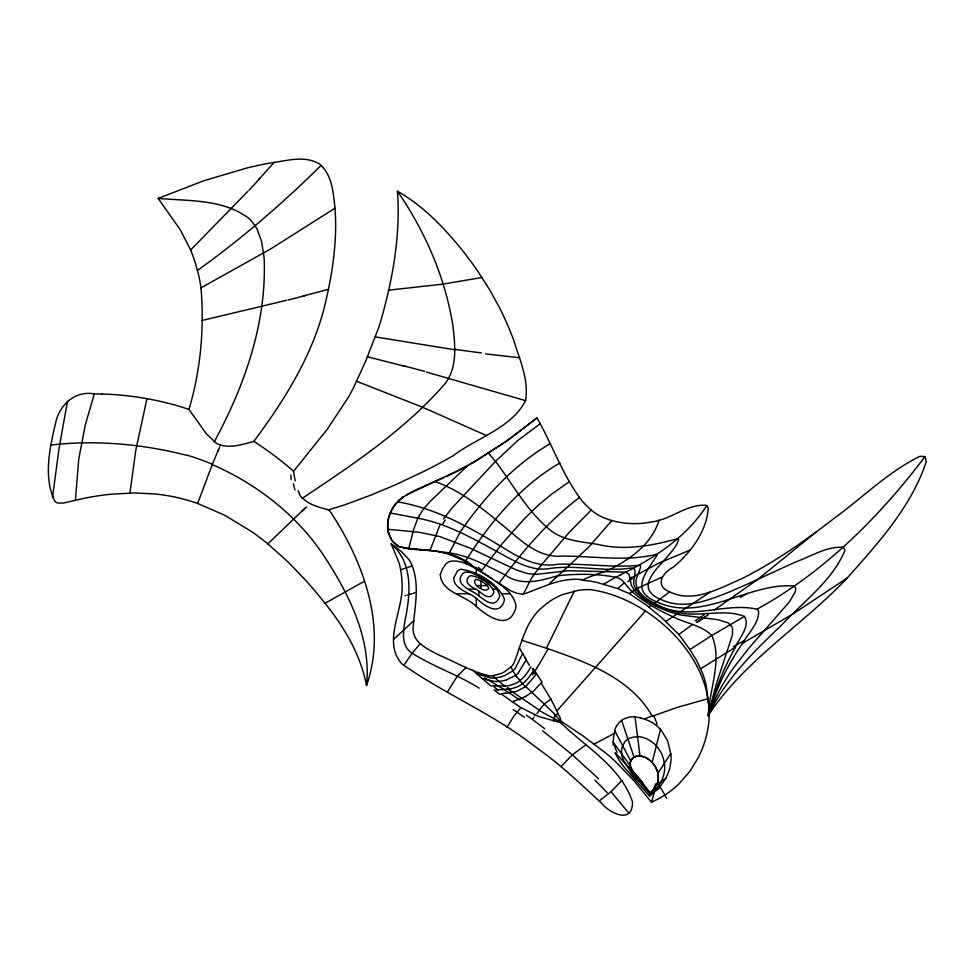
<?xml version="1.0" encoding="UTF-8"?>
<svg xmlns="http://www.w3.org/2000/svg" width="975" height="975" viewBox="0 0 975 975"><rect width="100%" height="100%" fill="white"/><g stroke="black" fill="none" stroke-linecap="round" stroke-linejoin="round"><path stroke-width="1.46" d="M505.026 693.262L514.532 691.86A36.55 14.857 -41.7 0 0 517.786 690.739L525.757 686.546L553.057 712.481L560.138 720.622L583.208 736.064L605.95 753.224A218.022 218.022 0 0 1 615.578 761.67L633.969 780.719L651.519 802.254L659.307 798.391A93.844 93.844 0 0 0 679.356 783.473L689.922 771.274L698.222 757.746A102.643 102.643 0 0 0 707.947 728.374C719.257 662.5 652.494 598.345 590.911 589.692A66.8 66.8 0 0 0 578.48 590.302L562.246 594.689A66.714 66.714 0 0 0 543.502 606.231C525.281 620.393 521.869 643.719 513.691 663.622A18.732 18.732 0 0 1 511.729 666.242L505.013 671.495A36.928 36.928 0 0 1 500.297 673.786L491.997 675.821A18.696 18.696 0 0 1 488.719 675.76C471.242 671.422 455.337 662.037 438.823 654.993C428.11 649.399 412.608 642.744 413.095 628.339C414.619 606.791 420.408 583.72 411.036 563.148A31.273 31.273 0 0 0 408.635 559.211L401.164 551.338L391.158 543.867L398.702 561.917A65.398 65.398 0 0 1 400.103 567.206L401.286 573.763A67.36 67.36 0 0 1 401.871 581.222C405.173 608.095 381.262 641.306 402.102 664.048C443.735 693.505 491.741 713.225 532.338 744.534A585.878 585.878 0 0 1 545.781 754.504C565.488 769.214 583.16 786.362 601.295 802.912C609.619 813.321 632.946 824.813 632.47 801.852C620.99 766.996 585.817 747.289 560.625 722.597A1.694 1.694 0 0 1 560.077 721.927M295.181 480.821L293.499 471.376L327.015 429.573L348.246 397.532A202.739 202.739 0 0 0 353.864 386.917L365.418 361.737L377.252 331.366A249.722 249.722 0 0 0 381.188 319.544C392.998 277.997 400.615 234.561 397.471 191.258C425.271 231.526 445.356 277.814 452.997 326.296C454.898 343.822 457.275 363.346 447.976 379.324A45.679 44.874 -74.4 0 1 445.673 382.98C405.429 429.5 353.425 464.234 302.591 498.079M94.295 393.912C75.27 390.293 59.377 404.771 55.672 422.772C49.774 447.757 43.095 477.263 54.88 501.296A6.703 6.703 0 0 0 57.952 503.039L63.399 503.063L75.392 500.26L78.768 458.908L85.3 424.978L94.295 393.912L101.839 394.034M75.392 500.26L83.448 498.444A272.963 272.963 0 0 1 110.443 494.264L133.989 492.96L154.574 493.923A185.006 185.006 0 0 1 197.645 503.453L224.323 515.08L250.782 531.034A263.835 263.835 0 0 1 267.845 543.879L288.039 561.978L306.382 581.112A441.894 441.894 0 0 1 325.028 603.293C344.407 627.364 360.665 654.822 366.49 685.51C371.548 638.296 348.77 593.812 323.663 555.445C296.668 514.873 256.705 483.941 212.245 464.575L218.449 449.707M129.955 493.009L135.744 450.413L146.945 398.69A285.553 285.553 0 0 1 188.955 409.439L206.371 433.753L215.731 442.808A16.66 13.102 30.1 0 0 220.435 445.112M52.492 497.591L59.036 448.354L67.494 401.273M540.028 423.918L517.603 440.639L495.495 461.358C513.155 484.685 527.304 511.522 550.327 530.181C563.672 540.832 581.332 541.637 597.468 544.355C624.804 550.875 651.848 545.805 678.027 538.578L678.588 539.663C673.152 559.54 623.854 585.804 663.353 600.515C684.401 609.29 707.387 600.783 727.228 592.8C750.677 583.16 773.407 571.862 796.563 561.588C811.712 556.177 826.824 546.061 843.399 547.328L845.033 550.253C832.382 580.734 803.571 601.429 781.548 625.133C753.37 652.031 724.742 680.062 708.021 715.857C744.108 660.441 802.364 625.548 847.19 578.053C878.109 543.173 911.406 506.744 926.25 461.723L925.068 456.544L919.742 456.361C887.713 472.192 862.034 498.115 833.32 518.98C804.607 541.21 774.638 562.087 742.17 578.504C720.257 587.803 693.578 603.83 669.691 591.825C654.018 585.548 662.647 572.8 673.481 567.084C690.934 552.35 706.619 531.558 708.252 508.207L706.802 505.452C687.68 503.21 670.995 519.724 651.946 521.881A84.788 84.788 0 0 1 626.498 523.234C612.495 521.808 598.016 517.493 588.01 507.085A83.289 83.289 0 0 1 582.087 500.894C562.77 475.873 552.654 445.197 536.993 417.922L510.352 438.445L476.397 460.736L457.47 471.108L416.24 489.718L403.138 497.006A40.706 40.56 -79 0 0 397.544 501.808C386.685 512.838 382.87 533.837 395.85 544.684A17.648 17.538 4.6 0 0 399.409 546.829C423.65 551.423 450.791 548.547 471.693 564.915M630.167 762.462C629.996 771.225 638.82 776.661 643.098 783.608M708.24 714.517C709.605 688.886 722.499 660.172 711.835 635.468C701.281 625.158 685.705 623.269 672.908 616.748C658.308 610.204 644.207 602.172 632.105 591.642C626.645 586.84 623.586 578.857 615.737 577.261C596.615 573.544 576.676 573.702 557.371 575.823C540.235 580.893 521.259 586.353 505.148 574.97C485.099 564.805 464.746 553.325 441.773 552.057M388.013 520.979L388.403 518.932M220.447 445.039C231.562 448.22 243.141 444.308 253.841 441.37C278.74 407.94 301.702 372.426 316.29 333.17A268.868 268.868 0 0 0 323.712 309.77C330.793 281.812 335.705 253.086 335.656 224.177A225.712 225.712 0 0 0 334.986 208.223C333.279 192.892 332.268 174.635 319.495 164.007C304.371 154.781 285.626 161.119 269.368 163.166A418.092 418.092 0 0 0 247.016 167.98L203.897 180.716L158.194 198.4L180.29 229.832L190.673 249.953L247.918 191.271M553.983 719.026L554.032 718.831A31.212 10.079 -41.2 0 1 554.592 716.881M328.356 509.827L343.846 505.148L370.89 495.105L395.253 484.928L426.989 469.877A602.977 602.977 0 0 0 453.302 455.642C476.458 437.982 511.802 427.915 525.537 400.652C529.047 380.238 519.919 360.25 514.032 341.128A301.787 301.787 0 0 0 498.749 306.272L489.365 289.356L477.896 271.428A366.429 366.429 0 0 0 464.356 252.891C445.477 229.101 424.137 206.347 397.471 191.258M408.647 548.937L413.778 528.974L417.824 518.225C448.707 523.819 475.971 540.296 503.234 554.958C517.701 562.965 533.581 571.85 550.753 568.34C576.493 564.842 602.331 571.655 628.083 568.413C640.892 565.403 631.495 579.589 634.225 585.743C641.66 601.404 660.233 607.839 675.931 611.983C698.392 618.26 722.816 607.913 744.486 616.456C750.567 626.767 738.94 637.869 735.382 647.29C723.511 668.399 714.626 691.104 708.411 714.492C715.943 689.093 727.521 664.974 742.633 643.207C748.178 633.007 758.952 623.659 758.599 611.337L757.027 609.229C724.632 601.77 688.972 621.831 657.382 604.841C648.399 600.259 636.821 594.007 635.956 582.733C635.578 576.688 640.27 571.789 640.575 565.987L640.148 565.305C613.043 567.803 585.305 563.489 557.932 564.208C537.639 568.157 519.078 557.627 502.527 547.316C469.865 527.341 435.886 508.304 397.593 501.857M708.374 714.395L716.101 684.669L732.371 635.176L732.566 629.07L731.786 626.608L728.093 622.879L718.112 619.747L679.782 614.884L667.802 611.301L655.578 606.072L644.28 599.332L635.663 592.057L631.386 585.487L629.18 574.616L625.852 572.142L567.828 570.716L537.188 574.312L528.17 573.702L516.543 570.058L470.998 548.523L440.176 536.664L419.347 532.265L387.818 529.291M652.165 762.365L660.562 729.154L667.656 740.805L670.666 753.602L657.893 773.346C656.126 764.924 648.899 757.063 640.002 755.978L635.042 717.003C625.95 715.747 616.943 721.646 614.664 730.568L630.691 760.987A17.123 11.529 18.8 0 1 633.835 757.148M654.201 792.638L651.519 802.254M188.943 409.5C200.289 371.353 204.153 331.329 201.301 291.708A112.113 112.113 0 0 0 200.911 287.893A117.707 117.707 0 0 0 198.242 273.634L196.219 266.041A174.72 174.72 0 0 0 190.649 249.966M496.372 581.673L510.693 590.789L516.994 593.348L523.307 594.202L531.338 578.48M656.858 784.534L665.901 778.294L659.1 787.995L649.606 796.148L650.337 792.919L638.186 777.368M197.645 503.466L212.245 464.575M366.49 685.51C387.672 625.877 362.798 560.198 329.27 510.071C319.873 507.341 309.465 505.257 302.433 497.908M659.137 520.065C651.495 544.769 629.35 559.918 607.315 570.68C599.052 573.337 590.813 576.14 582.928 579.808C561.551 576.822 542.6 587.498 523.307 594.202M554.617 716.869C556.591 710.434 560.893 716.808 560.637 720.647M448.829 553.958L459.993 532.411A22.596 3.693 -54.6 0 1 461.65 529.803M708.593 714.48L713.724 702.073A185.64 139.12 -37.2 0 1 733.968 667.278L748.873 648.18L789.25 602.05L795.307 591.825L795.746 588.278L794.089 585.975C748.118 582.392 702.305 623.196 656.565 601.794C628.388 590.387 647.558 571.094 657.126 554.921L656.553 554.288C625.56 561.917 593.69 555.957 562.197 556.091C542.307 558.017 525.708 545.049 511.619 532.764C487.914 513.228 464.551 492.034 435.118 481.577L406.404 494.861M519.383 647.79L522.661 653.494L515.092 668.679A14.783 12.504 -40.2 0 1 512.887 670.898L504.538 675.638A36.794 31.371 -40.7 0 1 499.748 677.211L494.069 678.076A22.827 19.524 -41.2 0 1 490.986 678.015L476.702 673.774L472.851 670.239M574.372 591.008L546.414 648.229L521.783 640.234M630.484 761.438L632.885 758.245A9.787 9.787 0 0 1 636.846 756.222M661.367 781.426L656.602 788.495L650.167 794.296L631.203 772.188L624.305 762.084A42.778 25.984 18 0 1 621.66 753.894M214.268 441.809C244.372 386.222 266.394 324.066 264.237 260.118A121.509 118.682 72.2 0 0 263.518 253.134L261.495 241.178L257.388 229.929A43.351 41.511 72.1 0 0 255.06 225.786L252.269 222.007A33.967 31.846 68.7 0 0 248.978 218.461C223.421 198.912 188.565 201.13 158.194 198.4M506.976 727.179L513.935 716.028L520.955 707.618L538.517 716.442L560.564 722.621M440.286 524.123L430.133 550.18L419.396 549.547M447.476 691.909L457.238 676.223L466.233 667.351M418.799 516.323L423.43 509.145L429.841 501.747L467.415 465.843L503.283 443.467M526.378 659.685L517.908 673.445M498.968 583.452C522.003 551.631 547.95 521.491 579.345 497.543M465.514 561.198C489.791 522.442 519.992 486.33 559.918 462.93M403.711 665.462L412.193 653.226L420.201 643.658M530.851 666.888C526.354 674.932 520.418 683.036 510.815 685.047A38.915 22.072 -41.6 0 1 506.927 686.034L490.827 685.876L476.702 673.774M706.802 505.452C686.424 537.469 653.786 558.456 620.393 574.848M443.381 518.992L452.461 507.524L495.495 461.358M461.723 529.791C485.465 496.056 514.178 464.624 550.107 443.747M533.41 575.433L540.418 566.146M537.92 712.201L538.48 711.421M537.554 712.713L536.957 713.529M513.057 692.262L539.358 710.178M540.491 708.642L545.159 703.219L550.924 699.233L541.064 682.963L533.483 691.141L525.33 696.65M925.068 456.544C879.133 517.262 824.094 572.215 757.027 609.229M561.039 766.655L572.313 754.821L585.914 744.79M611.886 520.528L588.815 546.975L570.887 563.879M541.686 564.586L569.4 532.143L591.264 509.998M621.916 780.475L611.008 791.737L599.162 800.987M274.231 162.289L258.448 179.827M645.255 611.252L556.969 710.799M549.62 583.501L569.461 565.147M267.845 543.867L305.358 507.853M582.002 580.247L588.644 580.905A91.455 91.297 14.8 0 1 596.883 582.392L617.687 588.547L624.487 582.721M321.153 165.348C282.628 203.422 241.495 238.899 197.438 270.441M393.839 639.198L413.753 620.709M815.892 532.204L757.843 579.345L714.297 609.997M403.138 497.006C391.938 504.977 385.015 519.675 388.586 533.325M536.993 417.922L505.062 442.223M669.435 592.02L654.322 603.354M617.687 588.547L629.265 593.592L646.376 605.097L662.037 618.04L678.844 634.481L692.494 624.548M525.757 686.546L535.86 674.785L533.313 670.788C528.779 678.21 523.051 685.608 514.178 687.862A37.757 18.391 -41.6 0 1 510.607 688.898L499.078 689.691A100.279 50.115 -42.4 0 0 495.922 689.873M627.851 738.831L624.999 741.573L622.672 745.777A43.497 27.044 9.4 0 0 621.623 753.894M708.094 702.902L706.29 686.047A75.818 75.818 0 0 0 702.146 672.275L696.418 660.148L689.947 649.569L711.835 635.468L744.486 616.456M700.635 668.74L735.382 647.29M517.896 673.432A12.236 8.519 -40 0 1 515.69 675.37L506.549 679.782M847.19 578.053L793.382 613.689L742.633 643.207M632.105 591.642L629.326 593.556M632.324 591.484L634.762 589.972M334.986 208.223L270.441 249.088L200.911 287.893M710.641 591.752L665.779 621.453M652.836 604.366L648.96 606.974M603.696 584.159L615.737 577.261M630.13 578.784L631.154 578.126M569.181 481.808L551.57 494.191L538.48 505.013L523.514 519.651L501.577 544.391L480.967 571.569L491.571 578.443M325.028 603.293L364.223 581.344M632.763 577.127L658.174 563.404L690.41 549.924M636.2 589.144L635.188 589.729M594.202 744.071L613.775 733.7M467.415 465.843L447.452 476.019M638.783 587.681L661.793 577.224M501.272 693.944L512.387 701.902L514.02 701.147M443.406 477.884L435.118 481.577M522.161 698.21L516.019 700.33M412.267 565.902L400.762 569.729M414.814 592.8L413.303 593.263M412.084 593.641L407.184 595.103M405.112 595.701L405.783 595.506M328.465 289.295L303.079 296.047M286.54 300.324L202.069 320.482M708.386 698.648L677.686 707.241L652.275 716.198C630.593 677.796 585.938 661.903 546.414 648.229M50.712 445.051C96.013 439.786 142.947 444.027 187.029 455.41M481.967 277.509L443.125 284.091L388.696 290.172M658.552 788.568L653.847 789.287L649.972 793.089A30.298 30.298 0 0 0 652.957 790.298A23.034 23.034 0 0 0 655.59 786.886A18.817 18.817 0 0 0 657.101 783.924A17.111 17.111 0 0 0 658.027 780.756A17.245 17.245 0 0 0 658.332 777.453A19.232 19.232 0 0 0 658.015 774.101A23.351 23.351 0 0 0 657.089 770.616C654.383 762.743 646.717 755.71 638.064 755.991M477.238 585.609L487.5 585.609M468.622 589.144L475.824 589.144C480.76 591.727 489.023 601.941 493.411 593.397A3.778 3.778 0 0 0 493.825 591.325C490.011 582.879 479.712 576.859 470.742 575.689A3.681 3.681 0 0 0 468.841 576.786C463.259 582.319 471.315 586.987 475.763 589.095M493.106 589.144L496.567 589.144M456.702 593.751L468.951 593.751M502.442 593.751L510.193 593.751M502.454 689.642L503.21 689.642M416.532 549.425L411.097 549.144M635.042 717.003L640.477 717.746M519.59 357.727L485.672 353.901M637.516 736.491C651.556 737.405 662.951 749.738 664.267 763.498M454.679 349.757L375.204 336.899M390.293 512.984L417.824 518.225M403.955 548.255L405.137 548.474M367.465 356.753L405.539 366.515M482.345 678.746L495.129 681.464A28.47 20.633 -42 0 0 498.92 681.367L502.076 680.928A38.427 27.568 -41.3 0 0 506.549 679.904M426.428 372.06L525.537 400.652M539.114 710.519L560.15 721.89A3.339 3.339 0 0 1 560.125 720.671L560.089 720.549M388.257 531.972L392.182 540.918L399.409 546.817L409.207 548.986L436.654 551.046L448.013 553.702L466.988 562.039L480.907 571.533L475.422 567.438M356.582 381.262L422.577 407.245L486.232 435.447M558.553 721.134L559.26 721.488M478.762 576.14L470.62 572.471L465.611 572.106A5.411 5.411 0 0 0 462.832 573.714C453.972 583.062 468.658 589.302 475.154 593.202C481.699 597.334 493.301 610.021 498.968 598.138A5.557 5.557 0 0 0 499.566 595.091C496.897 585.536 486.379 581.197 478.762 576.14L478.835 577.98M480.955 580.832L476.129 579.357A1.987 1.987 0 0 0 475.105 579.942C471.924 584.988 485.075 593.214 488.378 588.912A2.035 2.035 0 0 0 488.597 587.791L486.805 584.878L480.955 580.832L480.992 588.047M479.188 688.131C457.799 674.7 433.461 666.766 412.193 653.226C400.42 645.877 403.382 630.752 405.259 619.308C410.597 593.751 413.132 562.819 391.158 543.867M520.979 707.631L512.387 701.902M637.76 776.831L615.176 752.749C620.831 765.107 630.228 775.576 642.062 782.255M513.203 709.495L524.44 717.32M542.636 730.787L572.313 754.821L598.528 778.769M495.142 678.003L493.118 675.712L493.508 676.223M488.609 453.253L490.401 455.215M611.008 791.737L628.753 813.004M630.459 774.321L649.606 796.148M678.844 634.481L689.947 649.569M517.164 677.332L515.69 675.382M630.277 765.826L612.995 741.902L613.251 745.339M550.924 699.233L558.224 713.688M513.435 671.909L510.985 667.119L511.436 668.021M299.63 493.898L298.167 490.742M621.587 720.293L634.116 757.356A10.883 7.812 23.7 0 1 639.856 755.491M554.117 721.22L553.922 720.233M478.835 591.155L478.835 595.774M476.251 568.937L476.251 573.69M476.251 598.565L476.251 606.438M498.42 690.263A46.459 5.216 36.2 0 1 494.203 686.973M499.968 694.358A62.327 13.297 34.4 0 1 494.142 689.947M501.333 693.859A68.543 28.628 -42.1 0 1 505.074 693.188M534.081 717.125A71.528 1.341 -52 0 1 532.606 719.099M533.276 668.57A55.112 2.876 57.8 0 1 542.124 682.366M534.519 672.141A52.467 1.853 57 0 1 532.326 668.704M529.364 665.169A45.374 2.596 56.5 0 1 524.55 657.321M526.476 659.807A35.868 1.328 57.2 0 1 522.746 653.616M658.82 785.107A85.361 35.015 44.9 0 1 666.595 798.318M655.602 783.851A33.248 25.777 55 0 1 653.396 788.946M657.918 773.382A27.556 21.718 14 0 1 656.809 784.546M629.765 765.814A12.712 8.446 22.8 0 1 630.813 761.048M632.97 771.615A13.65 8.178 38.5 0 1 629.74 765.753M617.138 752.371A50.213 36.063 12.7 0 1 614.384 745.302M613.299 741.853A51.066 37.94 -20.2 0 1 615.128 730.592M640.404 718.063A34.308 29.969 14 0 1 660.38 729.288M670.934 753.602A58.695 50.81 18.4 0 1 665.767 778.233M484.49 677.82A392.048 289.222 33.1 0 1 519.919 700.074M526.293 715.077A392.108 232.574 33.3 0 1 544.708 728.739M594.908 780.195A223.823 120.083 32.2 0 1 607.206 792.76M495.202 678.052A27.117 1.84 35.9 0 0 497.287 679.977L502.552 684.352A28.799 2.267 35.3 0 0 505.148 686.351M515.982 675.541A24.265 5.497 44.3 0 1 513.703 672.092M520.297 680.745A29.153 8.97 40.2 0 1 517.396 677.381M510.79 689.947A37.574 2.572 35.5 0 1 507.512 687.485M522.563 683.633A36.66 10.469 40.8 0 1 519.797 680.696M511.863 692.104A50.712 6.167 34.4 0 1 507.402 688.801M525.306 686.607A42.12 9.372 41.9 0 1 522.259 683.572M525.549 696.308A37.062 9.262 -43.3 0 1 522.381 697.905M539.943 709.483A60.462 0.67 -53.1 0 1 540.65 708.508M534.373 715.309A60.109 4.753 -46.4 0 1 534.617 714.602M553.812 720.318A16.161 5.289 -40 0 1 553.8 719.16M513.947 701.244A42.681 11.176 -43.2 0 1 515.958 700.416M628.168 739.05A13.406 8.824 6.3 0 1 637.528 736.966M664.463 763.51A62.778 43.595 14.4 0 1 661.233 781.365M548.096 648.668A61.547 10.396 -61.2 0 1 532.484 674.785M644.865 718.831A58.049 9.994 -21.7 0 1 652.178 715.845M653.701 715.662A62.534 56.647 41.9 0 1 657.053 724.376M616.505 576.981A28.604 1.755 -25.4 0 1 620.977 574.677M627.742 581.746A25.362 3.595 -30.5 0 1 632.409 578.602M697.015 622.391A51.309 3.181 -32.7 0 1 704.998 616.992M695.163 620.856A55.977 4.79 -32 0 1 704.243 614.762M418.19 518.383A39.536 30.286 -58.6 0 1 419.165 516.506M442.589 524.27A29.53 10.847 -55.8 0 1 445.234 519.955M652.031 605.341A7.434 0.768 -40.1 0 1 651.873 605.304M708.277 614.75A68.713 1.207 -33 0 1 696.43 622.342M747.398 593.422A233.427 24.18 -30.1 0 1 740.293 597.529M733.297 646.73A95.721 5.472 -29.4 0 1 743.291 641.111M397.654 501.906A40.779 40.463 -73.1 0 1 403.175 497.055M540.394 566.207A18.33 1.292 -52.7 0 1 541.649 564.671M569.01 565.719A17.062 0.646 -42.3 0 1 570.229 564.635M637.15 588.4A11.322 3.851 -26.2 0 1 638.698 587.559M490.242 455.349A97.512 95.44 36.8 0 1 495.324 461.48M291.074 479.627A35.222 11.103 63 0 1 290.891 475.081M302.14 498.164A15.161 10.823 48.7 0 1 299.264 493.996M295.023 489.962A30.469 15.271 55.4 0 1 293.451 483.734M481.418 352.913A71.992 2.547 8 0 1 454.716 349.33M217.864 451.315A52.991 1.231 -67.6 0 1 219.789 446.83M187.09 455.167A234.841 232.733 67.7 0 1 212.355 464.307M302.287 510.827A44.484 0.756 -42.3 0 1 306.65 506.939M101.839 394.01A299.947 299.947 0 0 1 146.945 398.69M253.817 441.407A333.413 333.413 0 0 1 293.609 471.254M260.118 178.193A63.424 1.804 -46.6 0 1 249.052 190.247M305.638 295.486A72.516 1.377 -14 0 1 288.198 300.007M402.59 365.54A109.383 3.035 15.4 0 1 424.722 371.378M399.421 546.804A17.562 17.404 22.3 0 1 395.85 544.684M629.923 578.297A32.455 4.875 -29.3 0 1 631.678 577.188M531.57 578.273A20.865 2.255 -52.3 0 1 533.605 575.274M463.868 562.1A48.189 4.473 28 0 1 467.391 564.281M478.213 567.255A48.202 6.874 24.7 0 1 480.931 569.595M440.298 574.628C441.346 592.617 465.867 595.396 476.653 606.73C486.476 615.444 507.134 630.398 514.763 610.972A10.64 10.64 0 0 0 515.921 605.146C512.74 590.923 498.201 583.282 487.207 575.506C476.019 569.327 464.466 559.784 450.938 561.137A10.347 10.347 0 0 0 445.612 564.22L442.345 569.193L440.298 574.628M453.655 578.321C454.362 590.362 470.779 592.227 478.006 599.82C484.587 605.658 498.432 615.676 503.539 602.66A7.13 7.13 0 0 0 504.307 598.76C497.128 582.831 477.701 571.496 460.785 569.278A6.935 6.935 0 0 0 457.214 571.338L453.655 578.321"/></g></svg>
